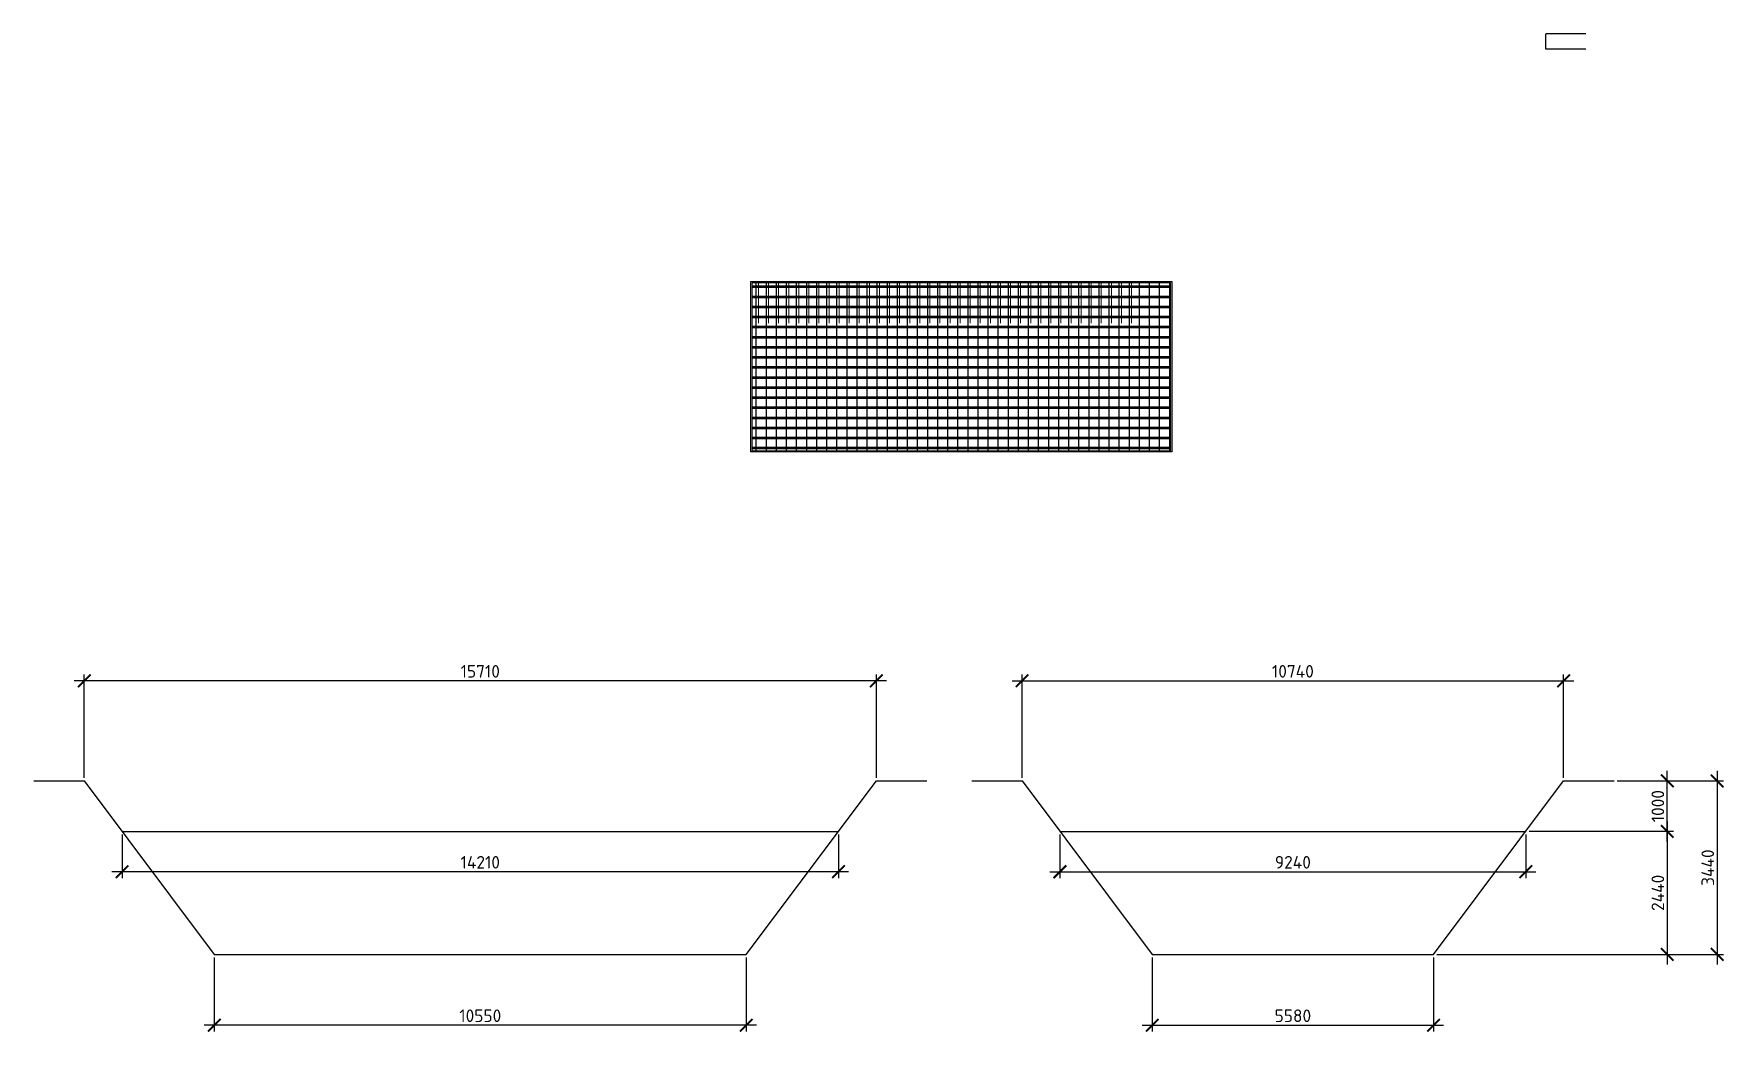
# Model space of a CAD drawing. Header units: metres. Extents: x 416248 to 529006, y -196572 to -135632.
# Drawn here: x 432173 to 465698, y -196572 to -176774 of the extents above; entities that cross this region are included whole.
import ezdxf

# ---------------------------------------------------------------- set-up
doc = ezdxf.new("R2010")
doc.units = ezdxf.units.M
doc.header["$PDSIZE"] = 1
doc.layers.get('0').update_dxf_attribs({"lineweight": 0})
doc.layers.get('Defpoints').update_dxf_attribs({"color": 3})
for name, color, linetype, lineweight in [('арматура', 7, 'Continuous', 50), ('второстепенные', 7, 'Continuous', 25), ('ГП_Расстояние от зд до сетей', 7, 'Continuous', 0)]:
    doc.layers.add(name, color=color, linetype=linetype, lineweight=lineweight)
doc.layers.add('помощь', color=1, linetype='Continuous', lineweight=0, plot=False)
doc.styles.add('ISOCPEUR', font='isocpeur.ttf')
doc.dimstyles.new('SPDS-ISOCUP', dxfattribs={"dimscale": 10, "dimtxt": 2.5, "dimasz": 2.5, "dimexe": 1.25, "dimexo": 0.625, "dimtad": 1, "dimdec": 0, "dimrnd": 0.001, "dimtxsty": 'ISOCPEUR', "dimblk": 'ARCHTICK', "dimcen": 2.5, "dimdle": 2, "dimadec": 0, "dimazin": 2, "dimtfac": 0.75, "dimtdec": 0, "dimtmove": 1, "dimatfit": 3, "dimfxl": 1, "dimtolj": 1, "dimarcsym": 1})

# ---------------------------------------------------------------- blocks, each defined once
blk = doc.blocks.new('*U35')
at = {"ltscale": 10}
blk.add_lwpolyline([(-4150, 0), (4150, 0)], dxfattribs=at)
blk = doc.blocks.new('*U36')
at = {"layer": 'арматура', "color": 0, "linetype": 'ByBlock', "lineweight": -2, "transparency": 16777216}
for p in [(0, 0), (0, -200), (0, -400), (0, -600), (0, -800), (0, -1000), (0, -1200), (0, -1400), (0, -1600), (0, -1800), (0, -2000), (0, -2200), (0, -2400), (0, -2600), (0, -2800), (0, -3000), (0, -3200)]:
    blk.add_blockref('*U35', p, dxfattribs=at)
blk = doc.blocks.new('*U37')
blk.add_lwpolyline([(0, 1355), (0, -1975)])
blk = doc.blocks.new('*U38')
at = {"layer": 'Defpoints', "color": 0, "linetype": 'ByBlock', "lineweight": -2, "transparency": 16777216}
for p in [(0, 0), (200, 0), (400, 0), (600, 0), (800, 0), (1000, 0), (1200, 0), (1400, 0), (1600, 0), (1800, 0), (2000, 0), (2200, 0), (2400, 0), (2600, 0), (2800, 0), (3000, 0), (3200, 0), (3400, 0), (3600, 0), (3800, 0), (4000, 0), (4200, 0), (4400, 0), (4600, 0), (4800, 0), (5000, 0), (5200, 0), (5400, 0), (5600, 0), (5800, 0), (6000, 0), (6200, 0), (6400, 0), (6600, 0), (6800, 0), (7000, 0), (7200, 0), (7400, 0), (7600, 0), (7800, 0), (8000, 0), (8200, 0)]:
    blk.add_blockref('*U37', p, dxfattribs=at)
blk = doc.blocks.new('*U39')
at = {"layer": 'помощь', "ltscale": 10}
blk.add_lwpolyline([(0, 400), (0, -400)], dxfattribs=at)
blk = doc.blocks.new('*U40')
at = {"layer": 'помощь', "color": 0, "linetype": 'ByBlock', "lineweight": -2, "transparency": 16777216}
for p in [(-7400, 0), (-7200, 0), (-7000, 0), (-6800, 0), (-6600, 0), (-6400, 0), (-6200, 0), (-6000, 0), (-5800, 0), (-5600, 0), (-5400, 0), (-5200, 0), (-5000, 0), (-4800, 0), (-4600, 0), (-4400, 0), (-4200, 0), (-4000, 0), (-3800, 0), (-3600, 0), (-3400, 0), (-3200, 0), (-3000, 0), (-2800, 0), (-2600, 0), (-2400, 0), (-2200, 0), (-2000, 0), (-1800, 0), (-1600, 0), (-1400, 0), (-1200, 0), (-1000, 0), (-800, 0), (-600, 0), (-400, 0), (-200, 0), (0, 0)]:
    blk.add_blockref('*U39', p, dxfattribs=at)
blk = doc.blocks.new('_ArchTick')
at = {"color": 0, "linetype": 'ByBlock', "lineweight": 30, "const_width": 0.15}
blk.add_lwpolyline([(-0.5, -0.5), (0.5, 0.5)], dxfattribs=at)
blk = doc.blocks.new('*D126')
at = {"layer": 'Defpoints', "color": 0, "ltscale": 10, "transparency": 16777216}
for p in [(454354, -195029), (459934, -195029), (459934, -196434)]:
    blk.add_point(p, dxfattribs=at)
at = {"layer": 'ГП_Расстояние от зд до сетей', "color": 0, "lineweight": -2, "ltscale": 10, "transparency": 16777216}
for p, q in [((454354, -195092), (454354, -196559)), ((459934, -195092), (459934, -196559)), ((454154, -196434), (460134, -196434))]:
    blk.add_line(p, q, dxfattribs=at)
at = {"layer": 'ГП_Расстояние от зд до сетей', "color": 0, "lineweight": -2, "ltscale": 10, "transparency": 16777216, "xscale": 250, "yscale": 250, "zscale": 250, "rotation": 180}
blk.add_blockref('_ArchTick', (454354, -196434), dxfattribs=at)
at = {"layer": 'ГП_Расстояние от зд до сетей', "color": 0, "lineweight": -2, "ltscale": 10, "transparency": 16777216, "xscale": 250, "yscale": 250, "zscale": 250}
blk.add_blockref('_ArchTick', (459934, -196434), dxfattribs=at)
at = {"layer": 'ГП_Расстояние от зд до сетей', "color": 0, "ltscale": 10, "transparency": 16777216, "insert": (457144, -196246), "char_height": 250, "attachment_point": 5, "style": 'ISOCPEUR'}
blk.add_mtext('\\A1;5580', dxfattribs=at)
blk = doc.blocks.new('*D127')
at = {"layer": 'Defpoints', "color": 0, "ltscale": 10, "transparency": 16777216}
for p in [(435753, -195029), (446303, -195029), (435753, -196434)]:
    blk.add_point(p, dxfattribs=at)
at = {"layer": 'ГП_Расстояние от зд до сетей', "color": 0, "lineweight": -2, "ltscale": 10, "transparency": 16777216}
for p, q in [((435753, -195092), (435753, -196559)), ((446303, -195092), (446303, -196559)), ((446503, -196434), (435553, -196434))]:
    blk.add_line(p, q, dxfattribs=at)
at = {"layer": 'ГП_Расстояние от зд до сетей', "color": 0, "lineweight": -2, "ltscale": 10, "transparency": 16777216, "xscale": 250, "yscale": 250, "zscale": 250, "rotation": 180}
blk.add_blockref('_ArchTick', (435753, -196434), dxfattribs=at)
at = {"layer": 'ГП_Расстояние от зд до сетей', "color": 0, "lineweight": -2, "ltscale": 10, "transparency": 16777216, "xscale": 250, "yscale": 250, "zscale": 250}
blk.add_blockref('_ArchTick', (446303, -196434), dxfattribs=at)
at = {"layer": 'ГП_Расстояние от зд до сетей', "color": 0, "ltscale": 10, "transparency": 16777216, "insert": (441028, -196246), "char_height": 250, "attachment_point": 5, "style": 'ISOCPEUR'}
blk.add_mtext('\\A1;10550', dxfattribs=at)
blk = doc.blocks.new('*D128')
at = {"layer": 'Defpoints', "color": 0, "ltscale": 10, "transparency": 16777216}
for p in [(462514, -189604), (451774, -191589), (462514, -191589)]:
    blk.add_point(p, dxfattribs=at)
at = {"layer": 'ГП_Расстояние от зд до сетей', "color": 0, "lineweight": -2, "ltscale": 10, "transparency": 16777216}
for p, q in [((451574, -189604), (462714, -189604)), ((451774, -191527), (451774, -189479)), ((462514, -191527), (462514, -189479))]:
    blk.add_line(p, q, dxfattribs=at)
at = {"layer": 'ГП_Расстояние от зд до сетей', "color": 0, "lineweight": -2, "ltscale": 10, "transparency": 16777216, "xscale": 250, "yscale": 250, "zscale": 250, "rotation": 180}
blk.add_blockref('_ArchTick', (451774, -189604), dxfattribs=at)
at = {"layer": 'ГП_Расстояние от зд до сетей', "color": 0, "lineweight": -2, "ltscale": 10, "transparency": 16777216, "xscale": 250, "yscale": 250, "zscale": 250}
blk.add_blockref('_ArchTick', (462514, -189604), dxfattribs=at)
at = {"layer": 'ГП_Расстояние от зд до сетей', "color": 0, "ltscale": 10, "transparency": 16777216, "insert": (457144, -189416), "char_height": 250, "attachment_point": 5, "style": 'ISOCPEUR'}
blk.add_mtext('\\A1;10740', dxfattribs=at)
blk = doc.blocks.new('*D129')
at = {"layer": 'Defpoints', "color": 0, "ltscale": 10, "transparency": 16777216}
for p in [(433173, -189604), (433173, -191589), (448883, -191589)]:
    blk.add_point(p, dxfattribs=at)
at = {"layer": 'ГП_Расстояние от зд до сетей', "color": 0, "lineweight": -2, "ltscale": 10, "transparency": 16777216}
for p, q in [((449083, -189604), (432973, -189604)), ((433173, -191527), (433173, -189479)), ((448883, -191527), (448883, -189479))]:
    blk.add_line(p, q, dxfattribs=at)
at = {"layer": 'ГП_Расстояние от зд до сетей', "color": 0, "lineweight": -2, "ltscale": 10, "transparency": 16777216, "xscale": 250, "yscale": 250, "zscale": 250, "rotation": 180}
blk.add_blockref('_ArchTick', (433173, -189604), dxfattribs=at)
at = {"layer": 'ГП_Расстояние от зд до сетей', "color": 0, "lineweight": -2, "ltscale": 10, "transparency": 16777216, "xscale": 250, "yscale": 250, "zscale": 250}
blk.add_blockref('_ArchTick', (448883, -189604), dxfattribs=at)
at = {"layer": 'ГП_Расстояние от зд до сетей', "color": 0, "ltscale": 10, "transparency": 16777216, "insert": (441028, -189416), "char_height": 250, "attachment_point": 5, "style": 'ISOCPEUR'}
blk.add_mtext('\\A1;15710', dxfattribs=at)
blk = doc.blocks.new('*D130')
at = {"layer": 'Defpoints', "color": 0, "ltscale": 10, "transparency": 16777216}
for p in [(452524, -192589), (461764, -192589), (461764, -193390)]:
    blk.add_point(p, dxfattribs=at)
at = {"layer": 'ГП_Расстояние от зд до сетей', "color": 0, "lineweight": -2, "ltscale": 10, "transparency": 16777216}
for p, q in [((452524, -192652), (452524, -193515)), ((461764, -192652), (461764, -193515)), ((452324, -193390), (461964, -193390))]:
    blk.add_line(p, q, dxfattribs=at)
at = {"layer": 'ГП_Расстояние от зд до сетей', "color": 0, "lineweight": -2, "ltscale": 10, "transparency": 16777216, "xscale": 250, "yscale": 250, "zscale": 250, "rotation": 180}
blk.add_blockref('_ArchTick', (452524, -193390), dxfattribs=at)
at = {"layer": 'ГП_Расстояние от зд до сетей', "color": 0, "lineweight": -2, "ltscale": 10, "transparency": 16777216, "xscale": 250, "yscale": 250, "zscale": 250}
blk.add_blockref('_ArchTick', (461764, -193390), dxfattribs=at)
at = {"layer": 'ГП_Расстояние от зд до сетей', "color": 0, "ltscale": 10, "transparency": 16777216, "insert": (457144, -193203), "char_height": 250, "attachment_point": 5, "style": 'ISOCPEUR'}
blk.add_mtext('\\A1;9240', dxfattribs=at)
blk = doc.blocks.new('*D131')
at = {"layer": 'Defpoints', "color": 0, "ltscale": 10, "transparency": 16777216}
for p in [(433923, -192589), (448133, -192589), (433923, -193390)]:
    blk.add_point(p, dxfattribs=at)
at = {"layer": 'ГП_Расстояние от зд до сетей', "color": 0, "lineweight": -2, "ltscale": 10, "transparency": 16777216}
for p, q in [((433923, -192652), (433923, -193515)), ((448133, -192652), (448133, -193515)), ((448333, -193390), (433723, -193390))]:
    blk.add_line(p, q, dxfattribs=at)
at = {"layer": 'ГП_Расстояние от зд до сетей', "color": 0, "lineweight": -2, "ltscale": 10, "transparency": 16777216, "xscale": 250, "yscale": 250, "zscale": 250, "rotation": 180}
blk.add_blockref('_ArchTick', (433923, -193390), dxfattribs=at)
at = {"layer": 'ГП_Расстояние от зд до сетей', "color": 0, "lineweight": -2, "ltscale": 10, "transparency": 16777216, "xscale": 250, "yscale": 250, "zscale": 250}
blk.add_blockref('_ArchTick', (448133, -193390), dxfattribs=at)
at = {"layer": 'ГП_Расстояние от зд до сетей', "color": 0, "ltscale": 10, "transparency": 16777216, "insert": (441028, -193203), "char_height": 250, "attachment_point": 5, "style": 'ISOCPEUR'}
blk.add_mtext('\\A1;14210', dxfattribs=at)
blk = doc.blocks.new('*D132')
at = {"layer": 'Defpoints', "color": 0, "ltscale": 10, "transparency": 16777216}
for p in [(461764, -192589), (459934, -195029), (464569, -195029)]:
    blk.add_point(p, dxfattribs=at)
at = {"layer": 'ГП_Расстояние от зд до сетей', "color": 0, "lineweight": -2, "ltscale": 10, "transparency": 16777216}
for p, q in [((464569, -192389), (464569, -195229)), ((461827, -192589), (464694, -192589)), ((459997, -195029), (464694, -195029))]:
    blk.add_line(p, q, dxfattribs=at)
at = {"layer": 'ГП_Расстояние от зд до сетей', "color": 0, "lineweight": -2, "ltscale": 10, "transparency": 16777216, "xscale": 250, "yscale": 250, "zscale": 250}
for p, rotation in [((464569, -192589), 90), ((464569, -195029), 270)]:
    blk.add_blockref('_ArchTick', p, dxfattribs=dict(at, rotation=rotation))
at = {"layer": 'ГП_Расстояние от зд до сетей', "color": 0, "ltscale": 10, "transparency": 16777216, "insert": (464382, -193809), "char_height": 250, "attachment_point": 5, "rotation": 90, "style": 'ISOCPEUR'}
blk.add_mtext('\\A1;2440', dxfattribs=at)
blk = doc.blocks.new('*D133')
at = {"layer": 'Defpoints', "color": 0, "ltscale": 10, "transparency": 16777216}
for p in [(463514, -191589), (464569, -191589), (461764, -192589)]:
    blk.add_point(p, dxfattribs=at)
at = {"layer": 'ГП_Расстояние от зд до сетей', "color": 0, "lineweight": -2, "ltscale": 10, "transparency": 16777216}
for p, q in [((464569, -192789), (464569, -191389)), ((463577, -191589), (464694, -191589)), ((461827, -192589), (464694, -192589))]:
    blk.add_line(p, q, dxfattribs=at)
at = {"layer": 'ГП_Расстояние от зд до сетей', "color": 0, "lineweight": -2, "ltscale": 10, "transparency": 16777216, "xscale": 250, "yscale": 250, "zscale": 250}
for p, rotation in [((464569, -191589), 90), ((464569, -192589), 270)]:
    blk.add_blockref('_ArchTick', p, dxfattribs=dict(at, rotation=rotation))
at = {"layer": 'ГП_Расстояние от зд до сетей', "color": 0, "ltscale": 10, "transparency": 16777216, "insert": (464382, -192089), "char_height": 250, "attachment_point": 5, "rotation": 90, "style": 'ISOCPEUR'}
blk.add_mtext('\\A1;1000', dxfattribs=at)
blk = doc.blocks.new('*D134')
at = {"layer": 'Defpoints', "color": 0, "ltscale": 10, "transparency": 16777216}
for p in [(463514, -191589), (459934, -195029), (465559, -195029)]:
    blk.add_point(p, dxfattribs=at)
at = {"layer": 'ГП_Расстояние от зд до сетей', "color": 0, "lineweight": -2, "ltscale": 10, "transparency": 16777216}
for p, q in [((465559, -191389), (465559, -195229)), ((463577, -191589), (465684, -191589)), ((459997, -195029), (465684, -195029))]:
    blk.add_line(p, q, dxfattribs=at)
at = {"layer": 'ГП_Расстояние от зд до сетей', "color": 0, "lineweight": -2, "ltscale": 10, "transparency": 16777216, "xscale": 250, "yscale": 250, "zscale": 250}
for p, rotation in [((465559, -191589), 90), ((465559, -195029), 270)]:
    blk.add_blockref('_ArchTick', p, dxfattribs=dict(at, rotation=rotation))
at = {"layer": 'ГП_Расстояние от зд до сетей', "color": 0, "ltscale": 10, "transparency": 16777216, "insert": (465372, -193309), "char_height": 250, "attachment_point": 5, "rotation": 90, "style": 'ISOCPEUR'}
blk.add_mtext('\\A1;3440', dxfattribs=at)

msp = doc.modelspace()

# ---------------------------------------------------------------- linework, layer by layer
at = {"layer": 'второстепенные', "ltscale": 10}
msp.add_lwpolyline([(462952.06, -176774.17), (462167.06, -176774.17, 0.41421356), (462152.06, -176789.17), (462152.06, -177059.17, 0.41421356), (462167.06, -177074.17), (462952.06, -177074.17)], format="xyb", dxfattribs=at)
msp.add_lwpolyline([(446394.7, -181686.79), (454744.7, -181686.79), (454744.7, -185066.79), (446394.7, -185066.79)], close=True, dxfattribs=at)
at = {"layer": 'второстепенные', "linetype": 'Continuous'}
for points in [[(432173.12, -191589.17), (433173.12, -191589.17), (435753.12, -195029.17), (446303.12, -195029.17), (448883.12, -191589.17), (449883.12, -191589.23)], [(450774.04, -191589.17), (451774.04, -191589.17), (454354.04, -195029.17), (459934.04, -195029.17), (462514.04, -191589.17), (463514.04, -191589.17)]]:
    msp.add_lwpolyline(points, dxfattribs=at)
at = {"layer": 'второстепенные', "ltscale": 10}
for points in [[(433923.12, -192589.17), (448133.12, -192589.17)], [(452524.04, -192589.17), (461764.04, -192589.17)]]:
    msp.add_lwpolyline(points, dxfattribs=at)
at = {"layer": 'помощь', "ltscale": 100}
msp.add_lwpolyline([(454719.7, -181711.79), (446419.7, -181711.79), (446419.7, -185041.79), (454719.7, -185041.79)], close=True, dxfattribs=at)

# ---------------------------------------------------------------- block references
at = {"layer": 'Defpoints'}
msp.add_blockref('*U38', (446494.7, -183066.79), dxfattribs=at)
at = {"layer": 'арматура'}
msp.add_blockref('*U36', (450569.7, -181786.79), dxfattribs=at)
at = {"layer": 'помощь'}
msp.add_blockref('*U40', (453944.7, -182111.79), dxfattribs=at)

# ---------------------------------------------------------------- dimensions: what is measured, and where the dimension line sits
at = {"layer": 'ГП_Расстояние от зд до сетей', "ltscale": 10}
for base, p1, p2, picture, middle in [((433173.12, -189603.72), (448883.12, -191589.17), (433173.12, -191589.17), '*D129', (441028.12, -189416.22)), ((462514.04, -189603.72), (451774.04, -191589.17), (462514.04, -191589.17), '*D128', (457144.04, -189416.22)), ((433923.12, -193390.05), (448133.12, -192589.17), (433923.12, -192589.17), '*D131', (441028.12, -193202.55)), ((461764.04, -193390.05), (452524.04, -192589.17), (461764.04, -192589.17), '*D130', (457144.04, -193202.55)), ((435753.12, -196433.72), (446303.12, -195029.17), (435753.12, -195029.17), '*D127', (441028.12, -196246.22)), ((459934.04, -196433.72), (454354.04, -195029.17), (459934.04, -195029.17), '*D126', (457144.04, -196246.22))]:
    dim = msp.add_linear_dim(base=base, p1=p1, p2=p2, dimstyle='SPDS-ISOCUP', override={"dimscale": 100}, dxfattribs=at)
    dim.commit()
    dim.dimension.update_dxf_attribs({"geometry": picture, "text_midpoint": middle})
for base, p1, p2, picture, middle in [((465559.48, -195029.17), (463514.04, -191589.17), (459934.04, -195029.17), '*D134', (465371.98, -193309.17)), ((464569.42, -191589.17), (461764.04, -192589.17), (463514.04, -191589.17), '*D133', (464381.92, -192089.17)), ((464569.42, -195029.17), (461764.04, -192589.17), (459934.04, -195029.17), '*D132', (464381.92, -193809.17))]:
    dim = msp.add_linear_dim(base=base, p1=p1, p2=p2, angle=90, dimstyle='SPDS-ISOCUP', override={"dimscale": 100}, dxfattribs=at)
    dim.commit()
    dim.dimension.update_dxf_attribs({"geometry": picture, "text_midpoint": middle})

doc.saveas('drawing.dxf')
